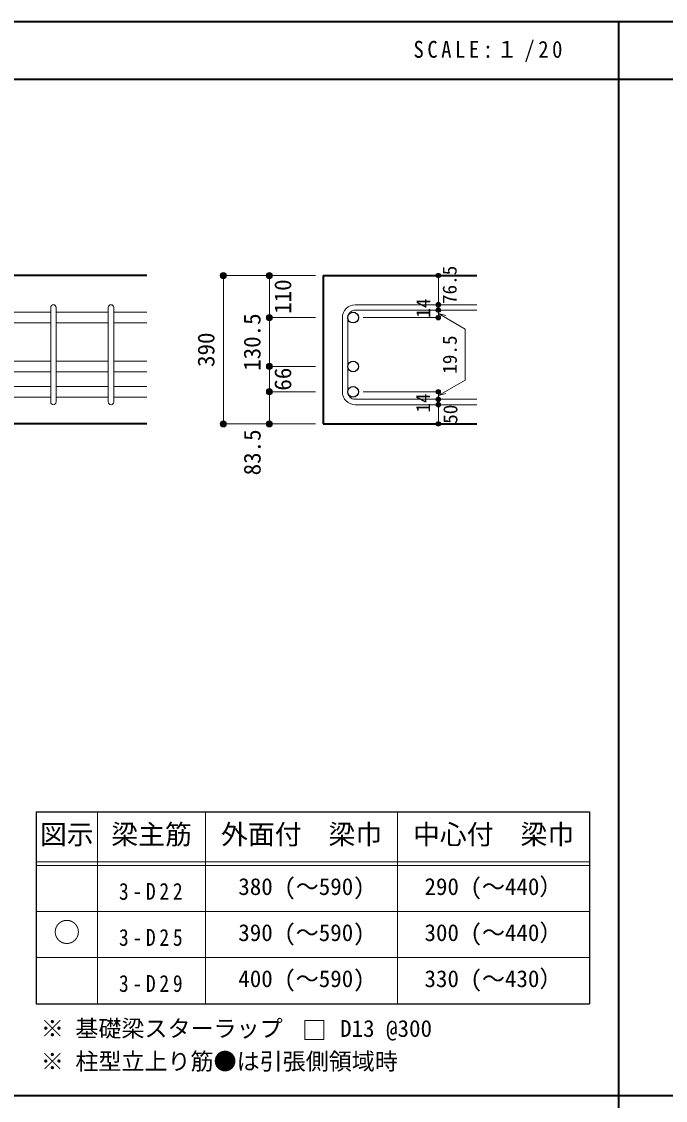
# Model space of a CAD drawing. Units: millimetres at full size, sheet at 1:20; some dimension numbers follow another scale. Extents: x -3982 to 3969, y -2797 to 2801.
# Drawn here: x -2305 to -628, y -10 to 2801 of the extents above; entities that cross this region are included whole.
import ezdxf
from ezdxf.enums import TextEntityAlignment as Align

# ---------------------------------------------------------------- set-up
doc = ezdxf.new("R2010")
doc.units = ezdxf.units.MM
doc.header["$LTSCALE"] = 20
doc.header["$PDMODE"] = 32
doc.header["$PDSIZE"] = 12
for name, color, linetype, lineweight in [('6-1_躯体線', 2, 'Continuous', 35), ('6-5_梁主筋', 7, 'Continuous', 18), ('6-6_S.T.P.', 7, 'Continuous', 18), ('6-7_文字', 7, 'Continuous', 18), ('6-D_寸法', 4, 'Continuous', 9), ('6-E_枠', 7, 'Continuous', 18), ('F-0_枠', 6, 'Continuous', 40)]:
    doc.layers.add(name, color=color, linetype=linetype, lineweight=lineweight)
doc.styles.add('ＭＳ ゴシック', font='')
doc.styles.get('ＭＳ ゴシック').set_extended_font_data('MS Gothic')

msp = doc.modelspace()

# ---------------------------------------------------------------- linework, layer by layer
at = {"layer": '6-1_躯体線'}
for p, q in [((-1978.87, 2139.12), (-3128.87, 2139.12)), ((-1519.2, 2139.12), (-1119.2, 2139.12)), ((-1519.2, 2139.12), (-1519.2, 1752.62)), ((-1978.87, 1752.62), (-2378.87, 1752.62)), ((-1519.2, 1752.62), (-1119.2, 1752.62))]:
    msp.add_line(p, q, dxfattribs=at)
at = {"layer": '6-5_梁主筋'}
for p, q in [((-2228.87, 2043.51), (-2364.87, 2043.51)), ((-2078.87, 2043.51), (-2214.87, 2043.51)), ((-1978.87, 2043.51), (-2064.87, 2043.51)), ((-2228.87, 2015.51), (-2364.87, 2015.51)), ((-2078.87, 2015.51), (-2214.87, 2015.51)), ((-1978.87, 2015.51), (-2064.87, 2015.51)), ((-2228.87, 1916.12), (-2364.87, 1916.12)), ((-2078.87, 1916.12), (-2214.87, 1916.12)), ((-1978.87, 1916.12), (-2064.87, 1916.12)), ((-2228.87, 1888.12), (-2364.87, 1888.12)), ((-2078.87, 1888.12), (-2214.87, 1888.12)), ((-1978.87, 1888.12), (-2064.87, 1888.12)), ((-2228.87, 1850.12), (-2364.87, 1850.12)), ((-2078.87, 1850.12), (-2214.87, 1850.12)), ((-1978.87, 1850.12), (-2064.87, 1850.12)), ((-2228.87, 1822.12), (-2364.87, 1822.12)), ((-2078.87, 1822.12), (-2214.87, 1822.12)), ((-1978.87, 1822.12), (-2064.87, 1822.12))]:
    msp.add_line(p, q, dxfattribs=at)
at = {"layer": '6-5_梁主筋', "color": 3, "lineweight": 25}
for centre in [(-1441.2, 2029.49), (-1441.2, 1902.12), (-1441.2, 1836.12)]:
    msp.add_circle(centre, 14, dxfattribs=at)
at = {"layer": '6-6_S.T.P.'}
for p, q in [((-2228.87, 1809.62), (-2228.87, 2055.62)), ((-2214.87, 1809.62), (-2214.87, 2055.62)), ((-2078.87, 1809.62), (-2078.87, 2055.62)), ((-2064.87, 1809.62), (-2064.87, 2055.62)), ((-1435.7, 2062.99), (-1119.2, 2062.99)), ((-1469.2, 2029.49), (-1469.2, 1836.12)), ((-1455.2, 2029.49), (-1455.2, 1836.12)), ((-1435.7, 2048.99), (-1119.2, 2048.99)), ((-1435.7, 1816.62), (-1119.2, 1816.62)), ((-1435.7, 1802.62), (-1119.2, 1802.62))]:
    msp.add_line(p, q, dxfattribs=at)
for centre, radius, start, end in [((-2221.87, 2056.01), 7, 0, 180), ((-2071.87, 2056.01), 7, 0, 180), ((-1435.7, 2029.49), 33.5, 90, 180), ((-1435.7, 2029.49), 19.5, 90, 180), ((-1435.7, 1836.12), 33.5, 180, 270), ((-1435.7, 1836.12), 19.5, 180, 270), ((-2221.87, 1809.62), 7, 180, 0), ((-2071.87, 1809.62), 7, 180, 0)]:
    msp.add_arc(centre, radius, start, end, dxfattribs=at)
at = {"layer": '6-7_文字'}
msp.add_lwpolyline([(-1567.11, 148.5), (-1517.11, 148.5), (-1517.11, 198.5), (-1567.11, 198.5)], close=True, dxfattribs=at)
at = {"layer": '6-D_寸法'}
for p, q in [((-1779.2, 2139.12), (-1779.2, 1752.62)), ((-1659.2, 2139.12), (-1659.2, 2029.49)), ((-1219.2, 2063.56), (-1219.2, 2139.12)), ((-1219.2, 2048.99), (-1219.2, 2062.99)), ((-1659.2, 2029.51), (-1659.2, 1902.12)), ((-1659.2, 2029.49), (-1539.2, 2029.49)), ((-1219.2, 2029.49), (-1415.29, 2029.49)), ((-1219.2, 2039.81), (-1149.14, 1999.36)), ((-1219.2, 2039.81), (-1199.88, 2034.63)), ((-1149.14, 1999.36), (-1149.14, 1866.82)), ((-1659.2, 1902.12), (-1539.2, 1902.12)), ((-1659.2, 1902.12), (-1659.2, 1836.12)), ((-1219.2, 1826.37), (-1149.14, 1866.82)), ((-1659.2, 1836.12), (-1539.2, 1836.12)), ((-1659.2, 1752.62), (-1659.2, 1836.12)), ((-1219.2, 1836.12), (-1415.29, 1836.12)), ((-1219.2, 1816.62), (-1219.2, 1836.12)), ((-1219.2, 1826.37), (-1199.88, 1831.55)), ((-1219.2, 1802.62), (-1219.2, 1816.62)), ((-1219.2, 1752.62), (-1219.2, 1802.62)), ((-1779.2, 1752.62), (-1669.33, 1752.62)), ((-1779.2, 1752.62), (-1659.2, 1752.62)), ((-1659.2, 1752.62), (-1539.2, 1752.62))]:
    msp.add_line(p, q, dxfattribs=at)
for points in [[(-1779.2, 2139.12), (-1659.2, 2139.12), (-1539.2, 2139.12)], [(-1219.2, 2049.56), (-1219.2, 2029.49), (-1219.2, 2049.56)]]:
    msp.add_lwpolyline(points, dxfattribs=at)
for centre, radius in [((-1779.2, 2139.12), 8), ((-1779.2, 2139.12), 7.2), ((-1779.2, 2139.12), 6.4), ((-1779.2, 2139.12), 5.6), ((-1779.2, 2139.12), 4.8), ((-1779.2, 2139.12), 4), ((-1779.2, 2139.12), 3.2), ((-1779.2, 2139.12), 2.4), ((-1779.2, 2139.12), 1.6), ((-1779.2, 2139.12), 0.8), ((-1659.2, 2139.12), 8), ((-1659.2, 2139.12), 7.2), ((-1659.2, 2139.12), 6.4), ((-1659.2, 2139.12), 5.6), ((-1659.2, 2139.12), 4.8), ((-1659.2, 2139.12), 4), ((-1659.2, 2139.12), 3.2), ((-1659.2, 2139.12), 2.4), ((-1659.2, 2139.12), 1.6), ((-1659.2, 2139.12), 0.8), ((-1219.2, 2139.12), 4), ((-1219.2, 2139.12), 3.6), ((-1219.2, 2139.12), 3.2), ((-1219.2, 2139.12), 2.8), ((-1219.2, 2139.12), 2.4), ((-1219.2, 2139.12), 2), ((-1219.2, 2139.12), 1.6), ((-1219.2, 2139.12), 1.2), ((-1219.2, 2139.12), 0.8), ((-1219.2, 2139.12), 0.4), ((-1219.2, 2062.99), 4), ((-1219.2, 2048.99), 4), ((-1219.2, 2062.99), 3.6), ((-1219.2, 2048.99), 3.6), ((-1219.2, 2062.99), 3.2), ((-1219.2, 2048.99), 3.2), ((-1219.2, 2062.99), 2.8), ((-1219.2, 2062.99), 2.4), ((-1219.2, 2062.99), 2), ((-1219.2, 2062.99), 1.6), ((-1219.2, 2062.99), 1.2), ((-1219.2, 2062.99), 0.8), ((-1219.2, 2062.99), 0.4), ((-1659.2, 2029.49), 8), ((-1659.2, 2029.49), 7.2), ((-1659.2, 2029.49), 6.4), ((-1659.2, 2029.49), 5.6), ((-1659.2, 2029.49), 4.8), ((-1659.2, 2029.49), 4), ((-1659.2, 2029.49), 3.2), ((-1659.2, 2029.49), 2.4), ((-1659.2, 2029.49), 1.6), ((-1659.2, 2029.49), 0.8), ((-1219.2, 2029.49), 4), ((-1219.2, 2029.49), 3.6), ((-1219.2, 2029.49), 3.2), ((-1219.2, 2048.99), 2.8), ((-1219.2, 2029.49), 2.8), ((-1219.2, 2048.99), 2.4), ((-1219.2, 2029.49), 2.4), ((-1219.2, 2048.99), 2), ((-1219.2, 2029.49), 2), ((-1219.2, 2048.99), 1.6), ((-1219.2, 2029.49), 1.6), ((-1219.2, 2048.99), 1.2), ((-1219.2, 2029.49), 1.2), ((-1219.2, 2048.99), 0.8), ((-1219.2, 2029.49), 0.8), ((-1219.2, 2048.99), 0.4), ((-1219.2, 2029.49), 0.4), ((-1659.2, 1902.12), 8), ((-1659.2, 1902.12), 7.2), ((-1659.2, 1902.12), 6.4), ((-1659.2, 1902.12), 5.6), ((-1659.2, 1902.12), 4.8), ((-1659.2, 1902.12), 4), ((-1659.2, 1902.12), 3.2), ((-1659.2, 1902.12), 2.4), ((-1659.2, 1902.12), 1.6), ((-1659.2, 1902.12), 0.8), ((-1659.2, 1836.12), 8), ((-1659.2, 1836.12), 7.2), ((-1659.2, 1836.12), 6.4), ((-1659.2, 1836.12), 5.6), ((-1659.2, 1836.12), 4.8), ((-1659.2, 1836.12), 4), ((-1659.2, 1836.12), 3.2), ((-1659.2, 1836.12), 2.4), ((-1659.2, 1836.12), 1.6), ((-1659.2, 1836.12), 0.8), ((-1219.2, 1836.12), 4), ((-1219.2, 1836.12), 3.6), ((-1219.2, 1836.12), 3.2), ((-1219.2, 1836.12), 2.8), ((-1219.2, 1836.12), 2.4), ((-1219.2, 1836.12), 2), ((-1219.2, 1836.12), 1.6), ((-1219.2, 1836.12), 1.2), ((-1219.2, 1836.12), 0.8), ((-1219.2, 1836.12), 0.4), ((-1219.2, 1816.62), 4), ((-1219.2, 1802.62), 4), ((-1219.2, 1816.62), 3.6), ((-1219.2, 1802.62), 3.6), ((-1219.2, 1816.62), 3.2), ((-1219.2, 1802.62), 3.2), ((-1219.2, 1816.62), 2.8), ((-1219.2, 1802.62), 2.8), ((-1219.2, 1816.62), 2.4), ((-1219.2, 1802.62), 2.4), ((-1219.2, 1816.62), 2), ((-1219.2, 1802.62), 2), ((-1219.2, 1816.62), 1.6), ((-1219.2, 1802.62), 1.6), ((-1219.2, 1816.62), 1.2), ((-1219.2, 1802.62), 1.2), ((-1219.2, 1816.62), 0.8), ((-1219.2, 1802.62), 0.8), ((-1219.2, 1816.62), 0.4), ((-1219.2, 1802.62), 0.4), ((-1779.2, 1752.62), 8), ((-1779.2, 1752.62), 7.2), ((-1779.2, 1752.62), 6.4), ((-1779.2, 1752.62), 5.6), ((-1779.2, 1752.62), 4.8), ((-1779.2, 1752.62), 4), ((-1779.2, 1752.62), 3.2), ((-1779.2, 1752.62), 2.4), ((-1779.2, 1752.62), 1.6), ((-1779.2, 1752.62), 0.8), ((-1659.2, 1752.62), 8), ((-1659.2, 1752.62), 7.2), ((-1659.2, 1752.62), 6.4), ((-1659.2, 1752.62), 5.6), ((-1659.2, 1752.62), 4.8), ((-1659.2, 1752.62), 4), ((-1659.2, 1752.62), 3.2), ((-1659.2, 1752.62), 2.4), ((-1659.2, 1752.62), 1.6), ((-1659.2, 1752.62), 0.8), ((-1219.2, 1752.62), 4), ((-1219.2, 1752.62), 3.6), ((-1219.2, 1752.62), 3.2), ((-1219.2, 1752.62), 2.8), ((-1219.2, 1752.62), 2.4), ((-1219.2, 1752.62), 2), ((-1219.2, 1752.62), 1.6), ((-1219.2, 1752.62), 1.2), ((-1219.2, 1752.62), 0.8), ((-1219.2, 1752.62), 0.4)]:
    msp.add_circle(centre, radius, dxfattribs=at)
at = {"layer": '6-D_寸法', "color": 7}
for p in [(-1779.2, 2139.12), (-1659.2, 2139.12), (-1219.2, 2139.12), (-1219.2, 2062.99), (-1219.2, 2048.99), (-1659.2, 2029.51), (-1659.2, 2029.49), (-1219.2, 2029.49), (-1659.2, 1902.12), (-1659.2, 1902.12), (-1659.2, 1836.12), (-1219.2, 1836.12), (-1219.2, 1816.62), (-1219.2, 1802.62), (-1779.2, 1752.62), (-1659.2, 1752.62), (-1219.2, 1752.62)]:
    msp.add_point(p, dxfattribs=at)
at = {"layer": '6-E_枠', "color": 3, "lineweight": 25}
for p, q in [((-2267.02, 741.85), (-2267.02, 241.85)), ((-2267.02, 741.85), (-825.33, 741.85)), ((-825.33, 741.85), (-825.33, 241.85)), ((-2267.02, 241.85), (-825.33, 241.85))]:
    msp.add_line(p, q, dxfattribs=at)
at = {"layer": '6-E_枠'}
for p, q in [((-2107.02, 741.85), (-2107.02, 241.85)), ((-1825.33, 741.85), (-1825.33, 241.85)), ((-1325.33, 741.85), (-1325.33, 241.85)), ((-2267.02, 611.85), (-825.33, 611.85)), ((-2267.02, 601.85), (-825.33, 601.85)), ((-2267.02, 481.85), (-825.33, 481.85)), ((-2267.02, 361.85), (-825.33, 361.85))]:
    msp.add_line(p, q, dxfattribs=at)
at = {"layer": 'F-0_枠'}
msp.add_line((-3981.92, 2800.77), (3969.4, 2800.77), dxfattribs=at)
at = {"layer": 'F-0_枠', "color": 2, "lineweight": 35}
for p, q in [((-749.76, 2800.77), (-749.76, -2796.83)), ((-3981.92, 2650.77), (2482.4, 2650.77)), ((2482.4, 1.97), (-3981.92, 1.97))]:
    msp.add_line(p, q, dxfattribs=at)

# ---------------------------------------------------------------- texts
at = {"layer": '6-7_文字', "color": 2, "style": 'ＭＳ ゴシック'}
for s, p in [('図示', (-2257.02, 641.85)), ('梁主筋', (-2071.17, 641.85)), ('外面付\u3000梁巾', (-1785.33, 641.85)), ('中心付\u3000梁巾', (-1285.33, 641.85)), ('○', (-2222.02, 386.85))]:
    msp.add_text(s, height=51.32, dxfattribs=at).set_placement(p, align=Align.BOTTOM_LEFT)
at = {"layer": '6-7_文字', "style": 'ＭＳ ゴシック'}
for s, p in [('380 (～590)', (-1740.33, 511.85)), ('290 (～440）', (-1255.33, 511.85)), ('390 (～590)', (-1740.33, 391.85)), ('300 (～440）', (-1255.33, 391.85)), ('400 (～590)', (-1740.33, 271.85)), ('330 (～430）', (-1255.33, 271.85)), ('※ 基礎梁スターラップ     D13 @300', (-2254.64, 142.13)), ('※ 柱型立上り筋●は引張側領域時', (-2254.64, 56.45))]:
    msp.add_text(s, height=43.99, dxfattribs=at).set_placement(p, align=Align.BOTTOM_LEFT)
at = {"layer": '6-7_文字', "color": 2, "insert": (-1283.99, 2695.77), "char_height": 43.99, "attachment_point": 7, "style": 'ＭＳ ゴシック'}
msp.add_mtext('\\T1.34;\\W0.9;SCALE:１/20', dxfattribs=at)
at = {"layer": '6-7_文字', "char_height": 43.99, "attachment_point": 7, "style": 'ＭＳ ゴシック'}
for s, insert in [('\\T1.38;\\W0.85;3-D22', (-2051.17, 511.85)), ('\\T1.38;\\W0.85;3-D25', (-2051.17, 391.85)), ('\\T1.38;\\W0.85;3-D29', (-2051.17, 271.85))]:
    msp.add_mtext(s, dxfattribs=dict(at, insert=insert))
at = {"layer": '6-D_寸法', "style": 'ＭＳ ゴシック'}
for s, height, p in [('76.5', 36.66, (-1160.58, 2064.89)), ('110', 43.99, (-1589.2, 2039.31)), ('14', 36.66, (-1229.2, 2029.1)), ('130.5', 43.99, (-1669.2, 1890.82)), ('390', 43.99, (-1789.2, 1900.87)), ('19.5', 36.66, (-1160.22, 1883.09)), ('66', 43.99, (-1589.2, 1839.12)), ('14', 36.66, (-1229.59, 1781.94)), ('50', 36.66, (-1158.62, 1752.7)), ('83.5', 43.99, (-1668.89, 1618.46))]:
    msp.add_text(s, height=height, rotation=90, dxfattribs=at).set_placement(p, align=Align.BOTTOM_LEFT)

doc.saveas('drawing.dxf')
